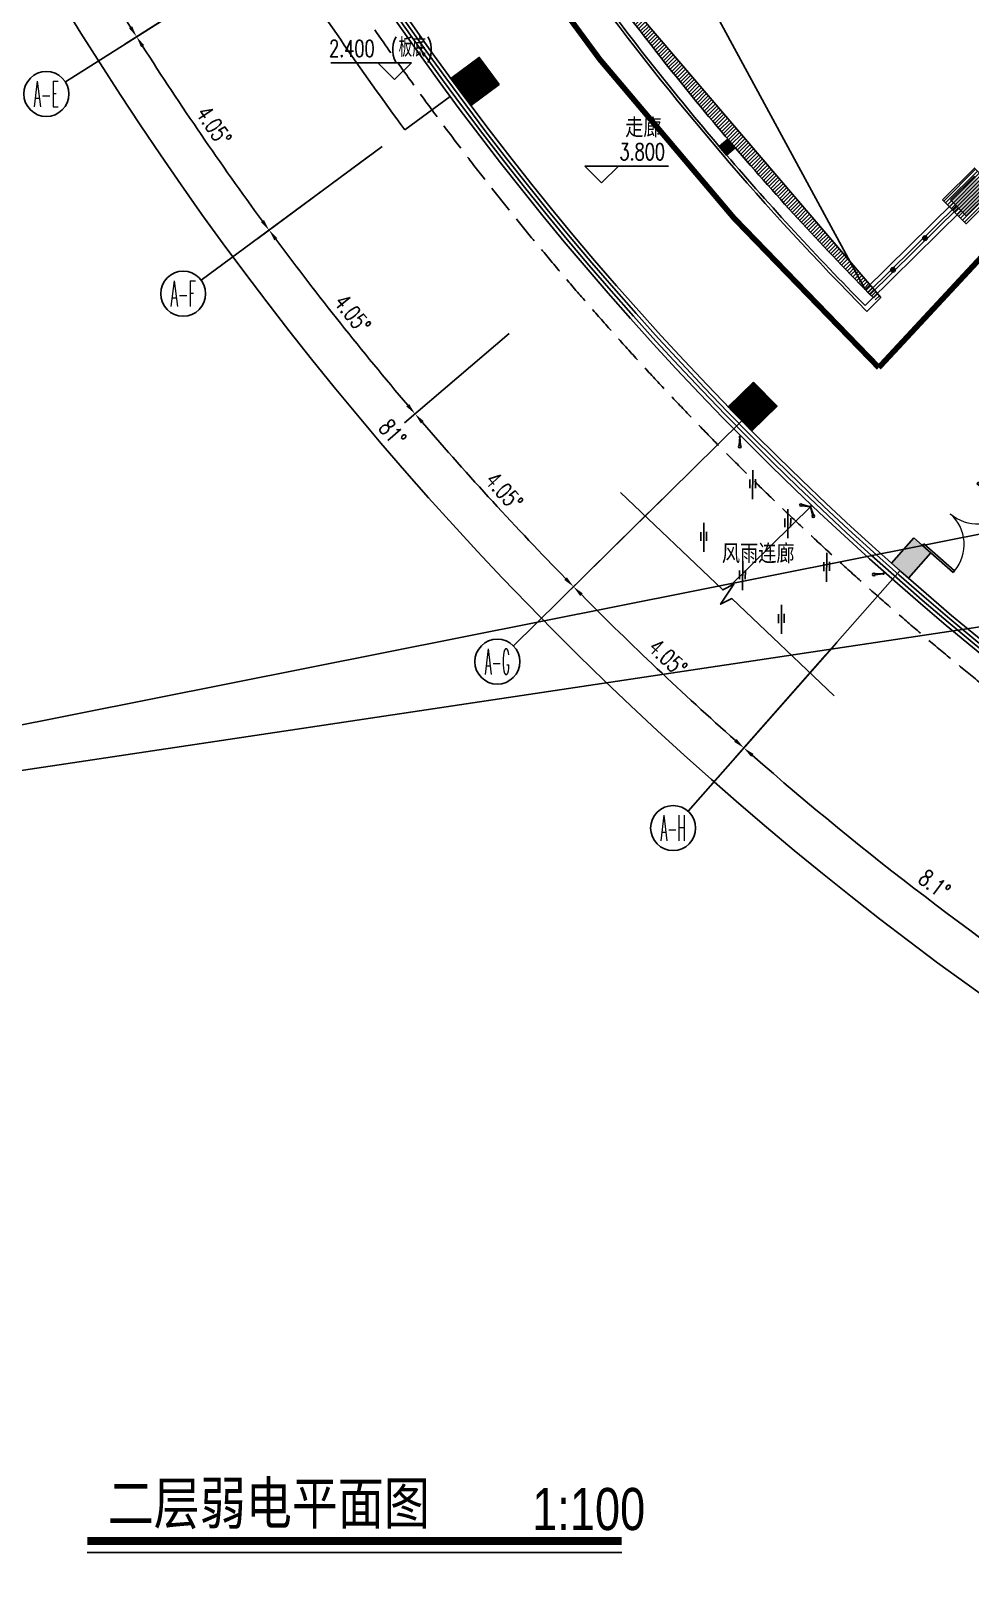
# Model space of a CAD drawing. Extents: x 13680 to 1640314, y -473492 to 65390.
# Drawn here: x 1297426 to 1314125, y -446515 to -418994 of the extents above; entities that cross this region are included whole.
import ezdxf
from ezdxf.enums import TextEntityAlignment as Align

# ---------------------------------------------------------------- set-up
doc = ezdxf.new("R2010")
doc.units = 0
doc.header["$LTSCALE"] = 1000
doc.header["$MEASUREMENT"] = 0
doc.linetypes.add('DASH', pattern=[0.35, 0.25, -0.1])
for name, color, linetype in [('0-桥架', 120, 'Continuous'), ('AXIS', 1, 'Continuous'), ('AXIS_TEXT', 7, 'Continuous'), ('COLUMN', 255, 'Continuous'), ('DIM_ELEV', 3, 'Continuous'), ('HATCH', 8, 'Continuous'), ('LINE', 123, 'Continuous'), ('PUB_HATCH', 8, 'Continuous'), ('PUB_TEXT', 7, 'Continuous'), ('STAIR', 2, 'Continuous'), ('VPIPE-雨水', 4, 'DASH'), ('WALL', 255, 'Continuous'), ('WINDOW', 2, 'Continuous'), ('WIRE-照明', 120, 'Continuous'), ('一般线', 7, 'Continuous'), ('填充', 8, 'Continuous')]:
    doc.layers.add(name, color=color, linetype=linetype)
doc.styles.add('-黑体', font='simhei.ttf', dxfattribs={"width": 0.8})
doc.styles.add('_HZTXT', font='txt.shx', dxfattribs={"width": 0.8, "bigfont": 'HZTXT.shx'})
doc.styles.add('_TCH_AXIS', font='COMPLEX', dxfattribs={"bigfont": 'GBCBIG'})
doc.styles.add('_TCH_DIM', font='SIMPLEX', dxfattribs={"bigfont": 'GBCBIG'})
doc.styles.add('_TCH_DIM_T3', font='SIMPLEX', dxfattribs={"width": 0.705882, "bigfont": 'GBCBIG'})
doc.styles.get("Standard").update_dxf_attribs({"font": 'haiwenrs.shx', "bigfont": 'hztxt.shx'})
doc.styles.add('宋体', font='', dxfattribs={"width": 0.8})
doc.styles.get('宋体').set_extended_font_data('SimSun')
doc.dimstyles.new('_TCH_ARROW&&100', dxfattribs={"dimtxt": 297.5, "dimasz": 200, "dimexe": 250, "dimexo": 300, "dimgap": 126.25, "dimtad": 1, "dimdec": 0, "dimzin": 0, "dimdsep": 46, "dimtxsty": '_TCH_DIM_T3', "dimcen": 0.09, "dimclrt": 7, "dimazin": 2, "dimtfac": 1, "dimtdec": 0, "dimtix": 1, "dimtmove": 2, "dimatfit": 3, "dimfxl": 1, "dimtolj": 1, "dimtzin": 0, "dimarcsym": 0})

# ---------------------------------------------------------------- blocks, each defined once
blk = doc.blocks.new('yg')
at = {"layer": 'VPIPE-雨水', "linetype": 'Continuous'}
blk.add_circle((397873, 266724), 50, dxfattribs=at)
blk = doc.blocks.new('爪子')
at = {"layer": '一般线'}
for p, q in [((-82530, -113022), (-82659, -113107)), ((-82659, -113107), (-82521, -113040))]:
    blk.add_line(p, q, dxfattribs=at)
for centre, radius in [((-82659, -113107), 10.7), ((-82507, -113022), 22.8)]:
    blk.add_circle(centre, radius, dxfattribs=at)
blk = doc.blocks.new('$DorLib2D$00000002')
for p, q in [((-0.5, 0), (-0.5, 0.4875)), ((-0.475, 0.4875), (-0.5, 0.4875)), ((-0.475, 0), (-0.475, 0.4875)), ((0.475, 0), (0.475, 0.4875)), ((0.475, 0.4875), (0.5, 0.4875)), ((0.5, 0), (0.5, 0.4875)), ((-0.5, 0), (-0.475, 0)), ((0.5, 0), (0.475, 0))]:
    blk.add_line(p, q)
at = {"lineweight": 13}
for centre, start, end in [((-0.4875, 0), 0, 88.53072), ((0.4875, 0), 91.46928, 180)]:
    blk.add_arc(centre, 0.4875, start, end, dxfattribs=at)
blk = doc.blocks.new('*D314')
at = {"layer": 'AXIS', "color": 0, "lineweight": -2, "transparency": 16777216}
for p, q in [((1288315, -427019), (1286082, -428027)), ((1292125, -434080), (1290057, -435393))]:
    blk.add_line(p, q, dxfattribs=at)
blk.add_arc((1340083, -403645), 59000, 204.49413, 212.20578, dxfattribs=at)
at = {"layer": 'AXIS', "color": 0, "transparency": 16777216}
for points in [[(1286362, -428120), (1286423, -428093), (1286310, -427925)], [(1290189, -435072), (1290133, -435108), (1290268, -435259)]]:
    blk.add_solid(points, dxfattribs=at)
at = {"layer": 'Defpoints', "color": 0, "transparency": 16777216}
for p in [(1340083, -403645), (1288589, -426896), (1287514, -430431), (1292378, -433920)]:
    blk.add_point(p, dxfattribs=at)
at = {"layer": 'AXIS', "color": 7, "transparency": 16777216, "insert": (1288401, -431531), "char_height": 297.5, "attachment_point": 5, "rotation": 298.35, "style": '_TCH_DIM_T3'}
blk.add_mtext('\\A1;8.1°', dxfattribs=at)
blk = doc.blocks.new('*D315')
at = {"layer": 'AXIS', "color": 0, "lineweight": -2, "transparency": 16777216}
for p, q in [((1292125, -434080), (1290057, -435393)), ((1294394, -437391), (1292424, -438847))]:
    blk.add_line(p, q, dxfattribs=at)
blk.add_arc((1340083, -403645), 59000, 212.59422, 216.25576, dxfattribs=at)
at = {"layer": 'AXIS', "color": 0, "transparency": 16777216}
for points in [[(1290347, -435446), (1290403, -435410), (1290268, -435259)], [(1292533, -438518), (1292479, -438557), (1292625, -438698)]]:
    blk.add_solid(points, dxfattribs=at)
at = {"layer": 'Defpoints', "color": 0, "transparency": 16777216}
for p in [(1340083, -403645), (1292378, -433920), (1291026, -436424), (1294636, -437213)]:
    blk.add_point(p, dxfattribs=at)
at = {"layer": 'AXIS', "color": 7, "transparency": 16777216, "insert": (1291643, -436844), "char_height": 297.5, "attachment_point": 5, "rotation": 304.425, "style": '_TCH_DIM_T3'}
blk.add_mtext('\\A1;4.05°', dxfattribs=at)
blk = doc.blocks.new('*D316')
at = {"layer": 'AXIS', "color": 0, "lineweight": -2, "transparency": 16777216}
for p, q in [((1294394, -437391), (1292424, -438847)), ((1296893, -440535), (1295030, -442126))]:
    blk.add_line(p, q, dxfattribs=at)
blk.add_arc((1340083, -403645), 59000, 216.6442, 220.30694, dxfattribs=at)
at = {"layer": 'AXIS', "color": 0, "transparency": 16777216}
for points in [[(1292717, -438879), (1292771, -438839), (1292625, -438698)], [(1295116, -441790), (1295065, -441833), (1295220, -441964)]]:
    blk.add_solid(points, dxfattribs=at)
at = {"layer": 'Defpoints', "color": 0, "transparency": 16777216}
for p in [(1340083, -403645), (1294636, -437213), (1293464, -439807), (1297121, -440340)]:
    blk.add_point(p, dxfattribs=at)
at = {"layer": 'AXIS', "color": 7, "transparency": 16777216, "insert": (1294109, -440183), "char_height": 297.5, "attachment_point": 5, "rotation": 308.4756, "style": '_TCH_DIM_T3'}
blk.add_mtext('\\A1;4.05°', dxfattribs=at)
blk = doc.blocks.new('*D317')
at = {"layer": 'AXIS', "color": 0, "lineweight": -2, "transparency": 16777216}
for p, q in [((1296893, -440535), (1295030, -442126)), ((1299605, -443492), (1297859, -445211))]:
    blk.add_line(p, q, dxfattribs=at)
blk.add_arc((1340083, -403645), 59000, 220.69539, 224.35579, dxfattribs=at)
at = {"layer": 'AXIS', "color": 0, "transparency": 16777216}
for points in [[(1295325, -442137), (1295375, -442094), (1295220, -441964)], [(1297921, -444870), (1297873, -444916), (1298037, -445036)]]:
    blk.add_solid(points, dxfattribs=at)
at = {"layer": 'Defpoints', "color": 0, "transparency": 16777216}
for p in [(1340083, -403645), (1297121, -440340), (1296135, -443010), (1299819, -443282)]:
    blk.add_point(p, dxfattribs=at)
at = {"layer": 'AXIS', "color": 7, "transparency": 16777216, "insert": (1296804, -443339), "char_height": 297.5, "attachment_point": 5, "rotation": 312.5256, "style": '_TCH_DIM_T3'}
blk.add_mtext('\\A1;4.05°', dxfattribs=at)
blk = doc.blocks.new('*D318')
at = {"layer": 'AXIS', "color": 0, "lineweight": -2, "transparency": 16777216}
for p, q in [((1299605, -443492), (1297859, -445211)), ((1302520, -446252), (1300900, -448089))]:
    blk.add_line(p, q, dxfattribs=at)
blk.add_arc((1340083, -403645), 59000, 224.74423, 228.40578, dxfattribs=at)
at = {"layer": 'AXIS', "color": 0, "transparency": 16777216}
for points in [[(1298154, -445201), (1298202, -445155), (1298037, -445036)], [(1300938, -447744), (1300894, -447794), (1301066, -447902)]]:
    blk.add_solid(points, dxfattribs=at)
at = {"layer": 'Defpoints', "color": 0, "transparency": 16777216}
for p in [(1340083, -403645), (1299819, -443282), (1299024, -446015), (1302719, -446027)]:
    blk.add_point(p, dxfattribs=at)
at = {"layer": 'AXIS', "color": 7, "transparency": 16777216, "insert": (1299715, -446296), "char_height": 297.5, "attachment_point": 5, "rotation": 316.575, "style": '_TCH_DIM_T3'}
blk.add_mtext('\\A1;4.05°', dxfattribs=at)
blk = doc.blocks.new('*D319')
at = {"layer": 'AXIS', "color": 0, "lineweight": -2, "transparency": 16777216}
for p, q in [((1302520, -446252), (1300900, -448089)), ((1308898, -451119), (1307553, -453167))]:
    blk.add_line(p, q, dxfattribs=at)
blk.add_arc((1340083, -403645), 59000, 228.79422, 236.50578, dxfattribs=at)
at = {"layer": 'AXIS', "color": 0, "transparency": 16777216}
for points in [[(1301194, -448059), (1301238, -448009), (1301066, -447902)], [(1307542, -452820), (1307505, -452876), (1307691, -452958)]]:
    blk.add_solid(points, dxfattribs=at)
at = {"layer": 'Defpoints', "color": 0, "transparency": 16777216}
for p in [(1340083, -403645), (1302719, -446027), (1303194, -449691), (1309063, -450868)]:
    blk.add_point(p, dxfattribs=at)
at = {"layer": 'AXIS', "color": 7, "transparency": 16777216, "insert": (1304456, -450328), "char_height": 297.5, "attachment_point": 5, "rotation": 322.65, "style": '_TCH_DIM_T3'}
blk.add_mtext('\\A1;8.1°', dxfattribs=at)
blk = doc.blocks.new('*D324')
at = {"layer": 'AXIS', "color": 0, "lineweight": -2, "transparency": 16777216}
for p, q in [((1283283, -403645), (1280033, -403645)), ((1331197, -459746), (1330689, -462956))]:
    blk.add_line(p, q, dxfattribs=at)
blk.add_arc((1340083, -403645), 59800, 180.19165, 260.80826, dxfattribs=at)
at = {"layer": 'AXIS', "color": 0, "transparency": 16777216}
for points in [[(1280250, -403845), (1280317, -403845), (1280283, -403645)], [(1330536, -462645), (1330525, -462710), (1330728, -462709)]]:
    blk.add_solid(points, dxfattribs=at)
at = {"layer": 'Defpoints', "color": 0, "transparency": 16777216}
for p in [(1283583, -403645), (1340083, -403645), (1286801, -430794), (1331244, -459450)]:
    blk.add_point(p, dxfattribs=at)
at = {"layer": 'AXIS', "color": 7, "transparency": 16777216, "insert": (1294820, -442304), "char_height": 297.5, "attachment_point": 5, "rotation": 310.5, "style": '_TCH_DIM_T3'}
blk.add_mtext('\\A1;81°', dxfattribs=at)
blk = doc.blocks.new('2FX')
at = {"layer": 'PUB_HATCH'}
for points in [[(1295885.2, -436042.3), (1296122.8, -436364), (1296605.4, -436007.5), (1296367.8, -435685.8)], [(1304739.1, -438158.4), (1305019.7, -438443.5), (1305447.3, -438022.6), (1305166.7, -437737.5)], [(1300890.9, -441946.7), (1301171.5, -442231.8), (1301599.1, -441810.9), (1301318.5, -441525.8)], [(1303693.9, -444619.1), (1303993.9, -444883.7), (1304390.7, -444433.6), (1304090.6, -444169.1)]]:
    blk.add_hatch(color=256, dxfattribs=at).paths.add_polyline_path(points)
at = {"layer": 'PUB_HATCH', "linetype": 'ByBlock'}
blk.add_hatch(color=256, dxfattribs=at).paths.add_polyline_path([(1300630.2, -437211.1), (1300760, -437363.2), (1300912.1, -437233.3), (1300782.2, -437081.2)])
at = {"layer": 'STAIR'}
for points in [[(1304248.2, -438841, 1), (1304328.2, -438841, 1)], [(1303678, -439402.1, 1), (1303758, -439402.1, 1)]]:
    blk.add_hatch(color=256, dxfattribs=at).paths.add_polyline_path(points)
at = {"layer": 'WALL'}
h = blk.add_hatch(dxfattribs=at)
h.set_pattern_fill('ANSI31', color=8, scale=30)
h.set_pattern_definition([(45, (1166143.427, -461702.72), (-33.67596, 33.67596), [])])
h.paths.add_polyline_path([(1298554.9, -434102), (1298474.4, -434161.3, 0.0182384), (1300809.1, -437112.6), (1300885.3, -437201.9, 0.0182299), (1303433.9, -439968.2), (1303505.1, -439898)])
h = blk.add_hatch(dxfattribs=at)
h.set_pattern_fill('ANSI31', color=8, scale=15, angle=44.53998)
h.set_pattern_definition([(89.539975, (1166685.418, -462690.742), (-23.8117325, 0.191187), [])])
h.paths.add_polyline_path([(1301234.3, -441398.2), (1301655.3, -441825.7), (1301206.5, -442267.7), (1301122.3, -442182.2), (1300869.7, -441925.7), (1300785.5, -441840.2)])
h.paths.add_polyline_path([(1296717.7, -436110), (1296361.3, -435627.3), (1295854.5, -436001.5), (1295925.8, -436098.1), (1296139.6, -436387.7), (1296210.9, -436484.2)])
h = blk.add_hatch(dxfattribs=at)
h.set_pattern_fill('ANSI31', color=8, scale=30)
h.set_pattern_definition([(45, (1166142.49, -461702.205), (-33.67596, 33.67596), [])])
h.paths.add_polyline_path([(1304596.8, -438156.8), (1305166.9, -437595.6), (1305587.8, -438023.2), (1305017.7, -438584.4)])
at = {"layer": 'AXIS'}
for p, q in [((1292378.4, -433919.5), (1289001.1, -436062.8)), ((1294635.7, -437213.1), (1291418.2, -439589.6)), ((1299818.9, -443281.8), (1296968.3, -446088)), ((1302718.8, -446026.6), (1300073.6, -449027))]:
    blk.add_line(p, q, dxfattribs=at)
at = {"layer": 'AXIS', "color": 8}
blk.add_lwpolyline([(1302670.2, -446976.6), (1300853.2, -445247.6), (1300653.1, -445347.1), (1300889, -444991.8), (1300690.2, -445092.5), (1298873.3, -443363.6)], dxfattribs=at)
at = {"layer": 'AXIS'}
for centre in [(1288663.4, -436277.2), (1291096.4, -439827.3), (1296683.3, -446368.6), (1299809, -449327.1)]:
    blk.add_circle(centre, 400, dxfattribs=at)
at = {"layer": 'COLUMN'}
for p, q in [((1296367.8, -435685.8), (1295885.2, -436042.3)), ((1296605.4, -436007.5), (1296367.8, -435685.8)), ((1295885.2, -436042.3), (1296122.8, -436364)), ((1296122.8, -436364), (1296605.4, -436007.5)), ((1305166.7, -437737.5), (1304739.1, -438158.4)), ((1305019.7, -438443.5), (1305447.3, -438022.6)), ((1304739.1, -438158.4), (1305019.7, -438443.5)), ((1301318.5, -441525.8), (1300890.9, -441946.7)), ((1301599.1, -441810.9), (1301318.5, -441525.8)), ((1300890.9, -441946.7), (1301171.5, -442231.8)), ((1301171.5, -442231.8), (1301599.1, -441810.9)), ((1304090.6, -444169.1), (1303693.9, -444619.1)), ((1304390.7, -444433.6), (1304090.6, -444169.1)), ((1303993.9, -444883.7), (1304390.7, -444433.6)), ((1303693.9, -444619.1), (1303993.9, -444883.7))]:
    blk.add_line(p, q, dxfattribs=at)
at = {"layer": 'COLUMN', "linetype": 'ByBlock'}
for p, q in [((1300782.2, -437081.2), (1300630.2, -437211.1)), ((1300630.2, -437211.1), (1300760, -437363.2)), ((1300760, -437363.2), (1300912.1, -437233.3)), ((1300912.1, -437233.3), (1300782.2, -437081.2))]:
    blk.add_line(p, q, dxfattribs=at)
at = {"layer": 'DIM_ELEV'}
for p, q in [((1295155, -435722.5), (1293721, -435722.5)), ((1294855, -436022.5), (1294555, -435722.5)), ((1294855, -436022.5), (1295155, -435722.5)), ((1298536.9, -437858), (1298236.9, -437558)), ((1298236.9, -437558), (1299723.9, -437558)), ((1298536.9, -437858), (1298836.9, -437558))]:
    blk.add_line(p, q, dxfattribs=at)
at = {"layer": 'LINE', "color": 8}
blk.add_line((1300286.4, -434334.4), (1303223.6, -439754.7), dxfattribs=at)
at = {"layer": 'LINE'}
for p, q in [((1295843.8, -436322.9), (1295039.4, -436917.1)), ((1301031.2, -442089.2), (1299312.3, -443781.3)), ((1302277, -443590.9), (1300816.7, -445028.4))]:
    blk.add_line(p, q, dxfattribs=at)
blk.add_lwpolyline([(1303843.9, -444751.4), (1302241.6, -446568.8)], dxfattribs=at)
at = {"layer": 'LINE', "linetype": 'DASH', "ltscale": 2}
for radius, start, end in [(55400, 179.17262, 261.82632), (40400, 178.86539, 262.13356)]:
    blk.add_arc((1340083.8, -403645.3), radius, start, end, dxfattribs=at)
at = {"layer": 'LINE'}
blk.add_arc((1340083.8, -403645.3), 56000, 212.40123, 216.45122, dxfattribs=at)
at = {"layer": 'PUB_HATCH'}
for p, q in [((1304843.9, -438265.1), (1303276.3, -439808.1)), ((1304879, -438300.7), (1303311.4, -439843.7))]:
    blk.add_line(p, q, dxfattribs=at)
at = {"layer": 'STAIR'}
for p, q in [((1304791.3, -438211.7), (1303223.6, -439754.7)), ((1304931.6, -438354.2), (1303292.4, -439967.6)), ((1303223.6, -439754.7), (1303363.9, -439896.8))]:
    blk.add_line(p, q, dxfattribs=at)
for centre in [(1304288.2, -438841), (1303718, -439402.1)]:
    blk.add_circle(centre, 40, dxfattribs=at)
at = {"layer": 'WALL', "color": 2}
for p, q in [((1298554.9, -434102), (1303505.1, -439898)), ((1303505.1, -439898), (1303256, -440143.8))]:
    blk.add_line(p, q, dxfattribs=at)
at = {"layer": 'WALL'}
blk.add_line((1303363.6, -439897.1), (1303221.3, -440037.6), dxfattribs=at)
at = {"layer": 'WALL', "color": 2}
for points in [[(1296717.7, -436110), (1296361.3, -435627.3), (1295854.5, -436001.5), (1295925.8, -436098.1), (1295925.8, -436098.1), (1296139.6, -436387.7), (1296139.6, -436387.7), (1296210.9, -436484.2), (1296717.7, -436110)], [(1301235.3, -441398.7), (1301656.3, -441826.2), (1301207.4, -442268.2), (1301123.2, -442182.7), (1301123.2, -442182.7), (1300870.6, -441926.2), (1300870.6, -441926.2), (1300786.4, -441840.7), (1301235.3, -441398.7)]]:
    blk.add_lwpolyline(points, dxfattribs=at)
blk.add_lwpolyline([(1304596.8, -438156.8), (1305166.9, -437595.6), (1305587.8, -438023.2), (1305017.7, -438584.4)], close=True, dxfattribs=at)
at = {"layer": 'WALL'}
for radius, start, end in [(51600, 216.36702, 220.43546), (51800, 216.36702, 220.39), (51800, 220.43558, 220.5006), (51800, 220.5006, 220.56563), (51600, 220.56576, 224.63225), (51800, 220.61121, 224.63225)]:
    blk.add_arc((1340083.7, -403645.3), radius, start, end, dxfattribs=at)
at = {"layer": 'WALL', "color": 2}
blk.add_arc((1340083.7, -403645.3), 51850, 216.25652, 224.74275, dxfattribs=at)
at = {"layer": 'WINDOW'}
for radius, start, end in [(55000, 179.58332, 261.41561), (54933, 179.6527, 261.34624), (54867, 179.7212, 261.27773), (54800, 179.79091, 261.20802), (41000, 179.72053, 261.27841), (40933, 179.62629, 261.37265), (40867, 179.53315, 261.46579), (40800, 179.43829, 261.56064)]:
    blk.add_arc((1340083.8, -403645.3), radius, start, end, dxfattribs=at)
at = {"layer": '填充'}
for p, q in [((1301222.7, -443478.2), (1301227.2, -442964.1)), ((1301172.5, -443285.2), (1301172.7, -443128.4)), ((1301273.5, -443282.4), (1301275.5, -443122.4)), ((1300352.4, -444415.2), (1300356.9, -443901.2)), ((1301796.4, -443978), (1301796.6, -443821.3)), ((1301846.7, -444171), (1301851.1, -443657)), ((1301897.4, -443975.2), (1301899.4, -443815.2)), ((1300302.2, -444222.2), (1300302.4, -444065.5)), ((1300403.2, -444219.4), (1300405.2, -444059.4)), ((1302538.9, -444950.9), (1302543.4, -444436.9)), ((1301041, -445095.6), (1301045.4, -444581.5)), ((1302488.7, -444757.9), (1302488.9, -444601.2)), ((1302589.6, -444755.1), (1302591.7, -444595.1)), ((1300990.7, -444902.6), (1300990.9, -444745.8)), ((1301091.7, -444899.8), (1301093.7, -444739.8)), ((1301683, -445682.4), (1301683.2, -445525.7)), ((1301733.2, -445875.5), (1301737.7, -445361.4)), ((1301783.9, -445679.7), (1301785.9, -445519.7))]:
    blk.add_line(p, q, dxfattribs=at)
at = {"layer": 'HATCH'}
blk.add_blockref('yg', (898671, -702863.5), dxfattribs=at)
at = {"layer": 'WINDOW', "xscale": 1499.999999999993, "yscale": 1499.999999999993, "zscale": 1499.999999999993, "rotation": 228.5999999422691}
blk.add_blockref('$DorLib2D$00000002', (1304736.7, -443738.8), dxfattribs=at)
at = {"layer": '一般线'}
for p, rotation in [((1359502.2, -569662.2), 240.8454031127062), ((1394622.7, -548939.9), 257.4104384466126)]:
    blk.add_blockref('爪子', p, dxfattribs=dict(at, rotation=rotation))
at = {"layer": '一般线', "xscale": -1}
for p, rotation in [((1187288.9, -363558.8), 18.98858074678252), ((1172148.7, -396232.5), 33.55363457868759)]:
    blk.add_blockref('爪子', p, dxfattribs=dict(at, rotation=rotation))
at = {"layer": 'AXIS', "color": 8, "style": '宋体', "width": 0.8}
blk.add_text('风雨连廊', height=296.2, dxfattribs=at).set_placement((1300675.8, -444586.8))
at = {"layer": 'AXIS_TEXT', "style": '_TCH_AXIS'}
for s, width, p, p2 in [('A-E', 0.333333, (1288437.1, -436503.4), (1288889.6, -436503.4)), ('A-F', 0.333333, (1290870.2, -440053.5), (1291322.7, -440053.5)), ('A-G', 0.323077, (1296457, -446594.9), (1296909.5, -446594.9)), ('A-H', 0.313433, (1299582.8, -449553.4), (1300035.3, -449553.4))]:
    blk.add_text(s, height=452.55, dxfattribs=dict(at, width=width)).set_placement(p, p2, align=Align.FIT)
at = {"layer": 'PUB_TEXT', "style": '_TCH_DIM', "width": 0.705882}
for s, p in [('2.400', (1293691, -435617.5)), ('3.800', (1298853.9, -437453))]:
    blk.add_text(s, height=297.5, dxfattribs=at).set_placement(p)
at = {"layer": 'PUB_TEXT', "linetype": 'ByBlock'}
for s, height, style, width, p in [('(', 297.5, '_TCH_DIM', 0.705882, (1294787, -435617.5)), (')', 297.5, '_TCH_DIM', 0.705882, (1295418.5, -435617.5)), ('走廊', 296.2, '宋体', 0.8, (1298956.8, -437014.9))]:
    blk.add_text(s, height=height, dxfattribs=dict(at, style=style, width=width)).set_placement(p)
at = {"layer": 'PUB_TEXT', "linetype": 'ByBlock', "style": '_TCH_DIM'}
blk.add_text('板底', height=337.59, dxfattribs=at).set_placement((1294927, -435617.5))
at = {"layer": 'WALL', "color": 2, "style": '_HZTXT', "width": 0.8, "flags": 8}
blk.add_attdef('北', text='', height=500, rotation=8, dxfattribs=at).set_placement((1282216.6, -399376.5), align=Align.MIDDLE)
at = {"layer": 'AXIS'}
for base, p1, p2, picture, middle in [((1286800.7, -430793.9), (1283582.9, -403645.3), (1331244.3, -459449.7), '*D324', (1294819.7, -442303.7)), ((1287513.5, -430430.7), (1288588.6, -426895.8), (1292378.4, -433919.5), '*D314', (1288401.2, -431531.2)), ((1291026.2, -436424), (1292378.4, -433919.5), (1294635.7, -437213.1), '*D315', (1291642.6, -436844.1)), ((1293464, -439807.1), (1294635.7, -437213.1), (1297120.7, -440340), '*D316', (1294108.7, -440182.9)), ((1296134.7, -443009.7), (1297120.7, -440340), (1299818.9, -443281.8), '*D317', (1296804, -443338.7)), ((1299024.1, -446014.8), (1299818.9, -443281.8), (1302718.8, -446026.6), '*D318', (1299715.1, -446295.8)), ((1303193.6, -449690.7), (1302718.8, -446026.6), (1309063.1, -450868.4), '*D319', (1304455.5, -450328.4))]:
    dim = blk.add_angular_dim_3p(base=base, center=(1340082.9, -403645.3), p1=p1, p2=p2, dimstyle='_TCH_ARROW&&100', dxfattribs=at)
    dim.commit()
    dim.dimension.update_dxf_attribs({"geometry": picture, "text_midpoint": middle})

msp = doc.modelspace()

# ---------------------------------------------------------------- linework, layer by layer
at = {"color": 0, "const_width": 140}
msp.add_lwpolyline([(1298427.106, -445839.789), (1307930.815, -445839.789)], dxfattribs=at)
at = {"color": 0}
msp.add_lwpolyline([(1298427.106, -446041.52), (1307930.815, -446041.52)], dxfattribs=at)
at = {"layer": '0-桥架', "color": 120, "const_width": 100}
msp.add_lwpolyline([(1305349.345, -416522.888, 0.050653992), (1312501.897, -424978.376)], format="xyb", dxfattribs=at)
msp.add_lwpolyline([(1312501.897, -424978.376), (1318772.849, -418232.016)], dxfattribs=at)
at = {"layer": 'WIRE-照明'}
for p in [(1325017.44, -425803.046), (1328301.021, -427493.189)]:
    msp.add_line(p, (1280892.669, -434591.571), dxfattribs=at)

# ---------------------------------------------------------------- block references
msp.add_blockref('2FX', (9036.596, 16162.546))

# ---------------------------------------------------------------- texts
at = {"color": 0, "style": '-黑体', "width": 0.8}
msp.add_text('二层弱电平面图', height=750, dxfattribs=at).set_placement((1298790.733, -445539.789))
at = {"color": 0, "width": 0.8}
msp.add_text('1:100', height=750, dxfattribs=at).set_placement((1306340.527, -445645.114))

doc.saveas('drawing.dxf')
